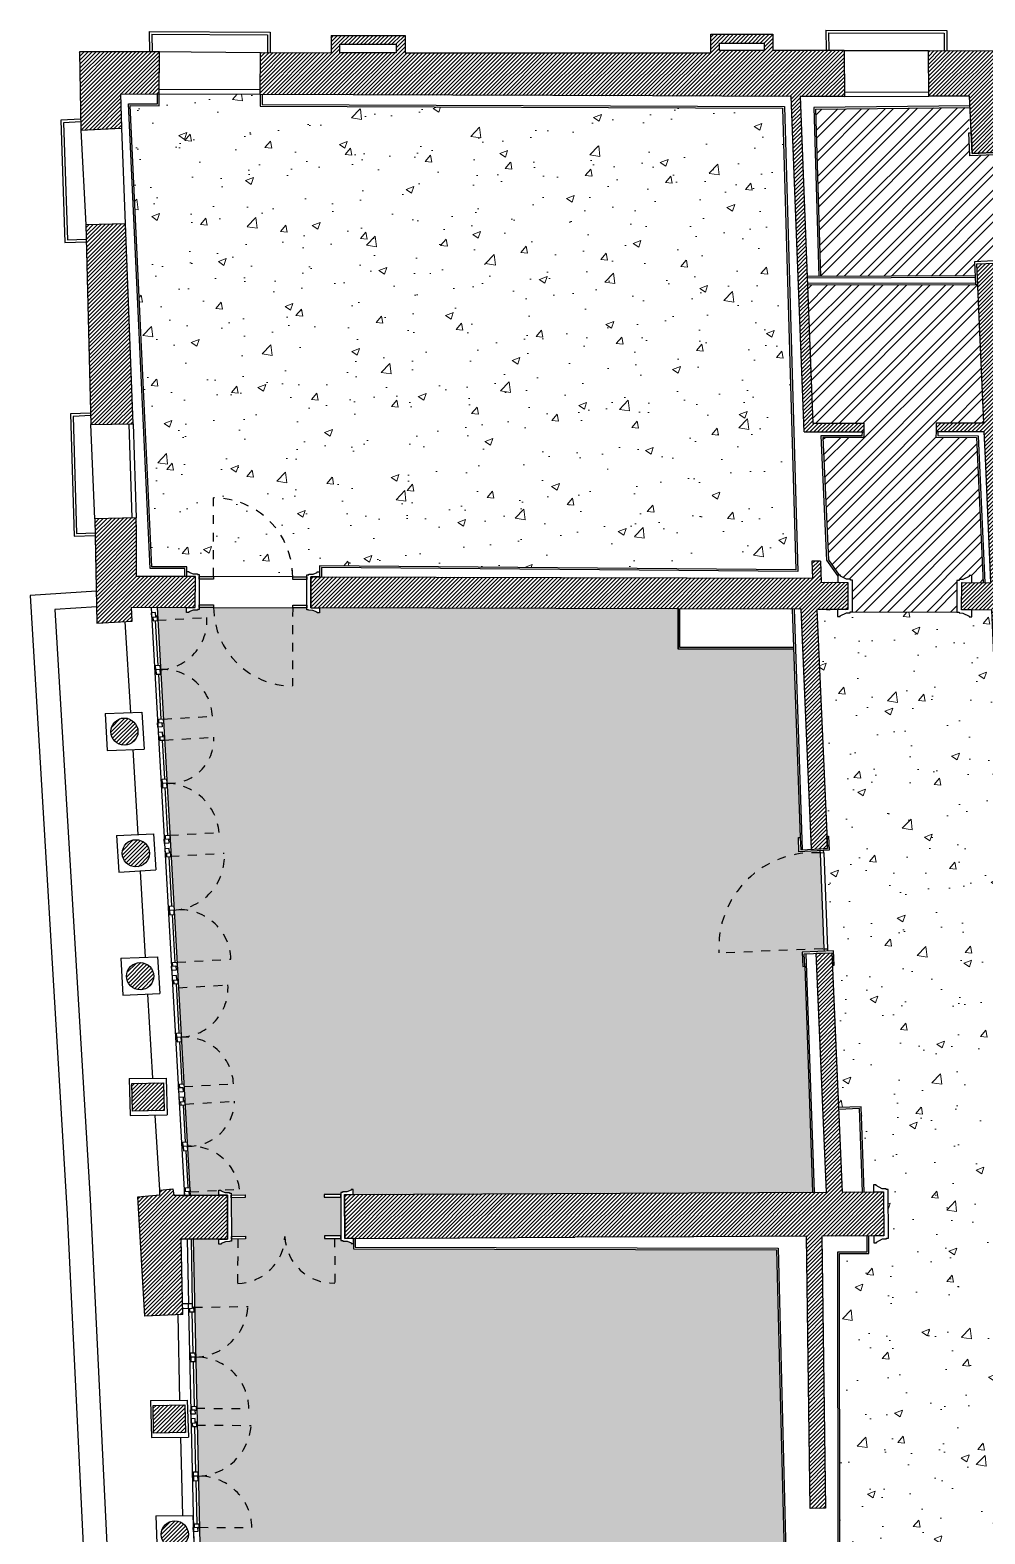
# Model space of a CAD drawing. Header units: millimetres. Extents: x -69 to 235, y 2 to 992.
# Drawn here: x 151.7 to 162.56, y 410.59 to 427.69 of the extents above; entities that cross this region are included whole.
import ezdxf

# ---------------------------------------------------------------- set-up
doc = ezdxf.new("R2010")
doc.units = ezdxf.units.MM
doc.header["$LTSCALE"] = 0.01
doc.linetypes.add('HIDDEN2', pattern=[4.7625, 3.175, -1.5875])
for name, color, linetype in [('ob_A_CONTROPARETI', 10, 'Continuous'), ('ob_A_linea_proiezione', 251, 'HIDDEN2'), ('ob_A_linea_v', 7, 'Continuous'), ('ob_A_linea_v2', 251, 'Continuous'), ('ob_A_muro', 1, 'Continuous'), ('ob_A_muro_r', 252, 'Continuous'), ('ob_A_pav moquette', 252, 'Continuous'), ('ob_A_serramento_vetro', 253, 'Continuous'), ('ob_cornici corrette', 3, 'Continuous'), ('ob_serramento_s', 3, 'Continuous')]:
    doc.layers.add(name, color=color, linetype=linetype)
doc.layers.add('ob_A_pav terrazzo', color=252, linetype='Continuous', lineweight=13)
pattern_1 = [(45, (0, -80), (-0.0224506403, 0.0224506403), [])]

# ---------------------------------------------------------------- blocks, each defined once
blk = doc.blocks.new('A$C03CE5361')
at = {"layer": 'ob_cornici corrette'}
blk.add_lwpolyline([(-0.155, -0.115), (-0.155, 0), (0.155, 0), (0.155, -0.115), (0.235, -0.115), (0.235, -0.085), (0.226, -0.085), (0.19, -0.015), (0.19, 0.029), (0.181, 0.029), (0.181, 0.054), (-0.181, 0.054), (-0.181, 0.036), (-0.181, 0.029), (-0.19, 0.029), (-0.19, -0.015), (-0.226, -0.085), (-0.235, -0.085), (-0.235, -0.115), (-0.155, -0.115)], close=True, dxfattribs=at)
blk = doc.blocks.new('A$C73644D34')
at = {"layer": 'ob_cornici corrette'}
for points in [[(-0.054, 0.26), (-0.054, 0.415), (-0.084, 0.415), (-0.084, 0.26)], [(-0.027, 0), (0, 0), (0, 0.26), (-0.37, 0.26), (-0.37, 0), (-0.343, 0), (-0.343, 0.233), (-0.027, 0.233)]]:
    blk.add_lwpolyline(points, close=True, dxfattribs=at)

msp = doc.modelspace()

# ---------------------------------------------------------------- hatches: boundary and pattern name
at = {"layer": 'ob_A_muro_r'}
h = msp.add_hatch(dxfattribs=at)
h.set_pattern_fill('ANSI31', color=256, scale=0.01)
h.set_pattern_definition(pattern_1)
h.paths.add_polyline_path([(160.9599, 427.4549), (160.1476, 427.4543), (160.1476, 427.6407), (159.4411, 427.6407), (159.4411, 427.4304), (155.9644, 427.4304), (155.9644, 427.6272), (155.1223, 427.6272), (155.1223, 427.4304), (154.3202, 427.434), (154.3183, 426.9567), (155.3747, 426.9524), (158.7799, 426.9388), (160.3575, 426.9323), (160.5049, 423.1193), (160.6349, 423.1193), (161.1826, 423.1193), (161.1835, 423.2193), (160.601, 423.2193), (160.4577, 426.9312), (160.9627, 426.9334)])
h.paths.add_polyline_path([(159.5411, 427.5407), (160.0476, 427.5407), (160.0476, 427.4543), (159.5418, 427.4543)], flags=16)
h.paths.add_polyline_path([(155.8644, 427.4304), (155.2223, 427.4304), (155.2223, 427.5272), (155.8644, 427.5272)], flags=16)
h.paths.add_polyline_path([(162.8663, 427.4529), (161.9197, 427.4542), (161.9225, 426.9347), (162.3858, 426.9362), (162.4141, 426.2858), (162.7298, 426.2995), (162.6991, 427.0066), (162.8597, 427.0054)])
h = msp.add_hatch(dxfattribs=at)
h.set_pattern_fill('ANSI31', color=256, scale=0.01)
h.set_pattern_definition(pattern_1)
h.paths.add_polyline_path([(152.2776, 426.5502), (152.7447, 426.5729), (152.7299, 426.9626), (153.1675, 426.9597), (153.1711, 427.4415), (152.2611, 427.4401)])
h = msp.add_hatch(dxfattribs=at)
h.set_pattern_fill('ANSI31', color=256, scale=0.01)
h.set_pattern_definition(pattern_1)
h.paths.add_polyline_path([(152.3906, 423.2008), (152.8717, 423.2084), (152.7858, 425.4828), (152.3336, 425.4716)])
h.paths.add_polyline_path([(152.4606, 420.9424), (152.8625, 420.9652), (152.853, 421.1247), (153.5788, 421.1228), (153.5797, 421.4728), (152.9084, 421.4747), (152.9109, 421.9867), (152.9078, 422.1426), (152.4377, 422.1309)])
h.paths.add_polyline_path([(154.893, 421.4693), (154.892, 421.1193), (160.4691, 421.1042), (160.5879, 418.3752), (160.7678, 418.3796), (160.6494, 421.0984), (160.9997, 421.0975), (161.0005, 421.4075), (160.6988, 421.4083), (160.6916, 421.6495), (160.5916, 421.6489), (160.5991, 421.4541), (160.3238, 421.4548), (157.1965, 421.4632)])
h.paths.add_polyline_path([(162.8809, 422.837), (162.7845, 425.0419), (162.4688, 425.0282), (162.5475, 423.2193), (162.004, 423.2193), (162.0036, 423.1193), (162.5519, 423.1193), (162.5653, 422.821), (162.6248, 421.4397), (162.6265, 421.4032), (162.2954, 421.4041), (162.2945, 421.0941), (162.64, 421.0931), (162.6924, 419.8902), (163.0081, 419.904), (163.0034, 420.0102), (163.1546, 420.0108), (163.3091, 420.0114), (163.3077, 420.3689), (162.9879, 420.3676)])
h.paths.add_polyline_path([(166.7853, 420.0251), (167.9438, 420.0294), (167.9446, 419.8551), (168.1844, 419.8562), (168.1836, 420.0305), (168.2958, 420.0311), (169.6012, 420.0359), (169.5999, 420.3937), (168.1833, 420.3878), (167.2832, 420.3843), (167.2832, 427.0197), (167.3736, 427.0214), (167.3697, 427.4724), (166.9914, 427.472), (166.9997, 427.0086), (167.0828, 427.0086), (167.0826, 420.3835), (164.5886, 420.3739), (164.4901, 420.3738), (164.4888, 420.3738), (164.4909, 420.016), (164.6966, 420.0168)])
h = msp.add_hatch(dxfattribs=at)
h.set_pattern_fill('ANSI32', color=256, scale=0.02)
h.paths.add_polyline_path([(162.7559, 426.2737), (162.704, 426.2714), (162.7108, 426.1161), (162.6808, 426.1148), (162.6741, 426.2701), (162.3883, 426.2577), (162.377, 426.5174), (162.3831, 426.8059), (160.6331, 426.7885), (160.6895, 424.8867), (162.4477, 424.8926), (162.4407, 425.054), (162.7264, 425.0664), (162.7197, 425.2218), (162.7496, 425.2231), (162.7564, 425.0677), (162.8084, 425.07)])
h.paths.add_polyline_path([(162.4792, 424.7899), (160.5405, 424.7862), (160.601, 423.2193), (161.1835, 423.2193), (161.1826, 423.1193), (161.1812, 423.0551), (160.7163, 423.0542), (160.7794, 421.6652), (160.9042, 421.4873), (160.9157, 421.4873), (160.9157, 421.4787), (160.9856, 421.4422), (161.0543, 421.442), (161.0533, 421.0713), (162.2408, 421.0682), (162.2417, 421.4302), (162.2667, 421.4301), (162.2668, 421.4388), (162.3105, 421.4387), (162.3806, 421.4748), (162.3806, 421.4834), (162.4106, 421.4833), (162.4104, 421.4037), (162.539, 421.4034), (162.464, 423.055), (162.0032, 423.0567), (162.0036, 423.1193), (162.004, 423.2193), (162.5475, 423.2193)])
h = msp.add_hatch(dxfattribs=at)
h.set_pattern_fill('EARTH', color=256, scale=0.05)
h.paths.add_polyline_path([(160.6876, 418.3563), (160.4451, 418.3445), (160.4381, 418.5064), (160.458, 418.5073), (160.3847, 420.6474), (159.0698, 420.6474), (159.0698, 421.108), (154.9912, 421.119), (154.991, 421.061), (154.9652, 421.0612), (154.9652, 421.0691), (154.9169, 421.0892), (154.8481, 421.0894), (154.8481, 421.1194), (154.6862, 421.1196), (153.7862, 421.1225), (153.6227, 421.1227), (153.6226, 421.0997), (153.6026, 421.0997), (153.6026, 421.0927), (153.5537, 421.0929), (153.5053, 421.073), (153.5053, 421.065), (153.4795, 421.0651), (153.4796, 421.1231), (153.1447, 421.124), (153.4876, 415.045), (153.4876, 415.045), (153.4904, 414.9951), (153.5218, 414.4381), (153.8448, 414.4397), (153.8445, 414.4977), (153.8703, 414.4978), (153.8703, 414.4899), (153.9188, 414.4701), (153.9876, 414.4704), (153.9878, 414.4404), (154.1454, 414.4414), (154.1455, 414.4114), (153.9879, 414.4104), (153.9901, 413.9704), (154.1488, 413.9714), (154.149, 413.9414), (153.9903, 413.9404), (153.9904, 413.9174), (153.9704, 413.9173), (153.9704, 413.9103), (153.9215, 413.9101), (153.8733, 413.8899), (153.8734, 413.8819), (153.8475, 413.8817), (153.8472, 413.9397), (153.555, 413.9383), (153.7046, 407.0533), (153.7059, 407.0033), (153.7057, 407.0033), (153.717, 406.4825), (154.2258, 406.4905), (154.2251, 406.5485), (154.2509, 406.5488), (154.251, 406.5408), (154.2996, 406.5214), (154.3685, 406.5223), (154.3689, 406.4923), (154.5089, 406.4941), (154.5092, 406.4641), (154.3693, 406.4623), (154.3719, 406.2584), (154.5119, 406.2602), (154.5123, 406.2302), (154.3723, 406.2284), (154.3726, 406.2054), (154.3526, 406.2051), (154.3527, 406.1981), (154.3038, 406.1975), (154.2557, 406.1768), (154.2558, 406.1688), (154.23, 406.1685), (154.2293, 406.2261), (153.5682, 406.2178), (153.5921, 405.3294), (153.6207, 404.2838), (153.6829, 402.0166), (153.7095, 401.0262), (153.7116, 400.9838), (153.8889, 400.9838), (154.8883, 400.9912), (159.4534, 401.0223), (159.4525, 401.3377), (159.3856, 401.3374), (159.3856, 401.3626), (159.3928, 401.3626), (159.4231, 401.4215), (159.4229, 401.4792), (159.4302, 401.4792), (159.4272, 402.3802), (159.4199, 402.3802), (159.4198, 402.4169), (159.3891, 402.4756), (159.3819, 402.4756), (159.3818, 402.5008), (159.4486, 402.5009), (159.44, 404.9283), (159.1131, 404.9258), (159.0944, 406.2896), (155.7252, 406.2457), (155.7259, 406.1878), (155.7001, 406.1875), (155.7, 406.1955), (155.6514, 406.2149), (155.5826, 406.214), (155.5822, 406.244), (155.4422, 406.2422), (155.4418, 406.2722), (155.5818, 406.274), (155.5792, 406.478), (155.4392, 406.4762), (155.4388, 406.5061), (155.5788, 406.508), (155.5785, 406.531), (155.5985, 406.5312), (155.5984, 406.5382), (155.6473, 406.5388), (155.6953, 406.5595), (155.6952, 406.5674), (155.721, 406.5678), (155.7218, 406.5098), (160.3705, 406.6184), (160.1887, 413.8179), (155.3787, 413.8296), (155.3785, 413.8893), (155.3528, 413.8892), (155.3527, 413.8972), (155.3043, 413.9169), (155.2354, 413.9166), (155.2353, 413.9466), (155.049, 413.9454), (155.0488, 413.9754), (155.2351, 413.9766), (155.233, 414.4166), (155.0455, 414.4154), (155.0454, 414.4454), (155.2328, 414.4466), (155.2327, 414.4696), (155.2527, 414.4697), (155.2527, 414.4767), (155.3016, 414.4769), (155.3498, 414.4972), (155.3497, 414.5051), (155.3756, 414.5053), (155.3759, 414.4473), (160.5978, 414.4735), (160.5099, 417.0413), (160.4899, 417.0405), (160.4829, 417.2024), (160.7337, 417.2119), (160.7321, 417.2397)])
h = msp.add_hatch(dxfattribs=at)
h.set_pattern_fill('ANSI31', color=256, scale=0.01)
h.set_pattern_definition(pattern_1)
edge = h.paths.add_edge_path()
edge.add_arc((152.7719, 419.7099), 0.1547, 0, 360)
edge = h.paths.add_edge_path()
edge.add_arc((152.9029, 418.3268), 0.1547, 0, 360)
edge = h.paths.add_edge_path()
edge.add_arc((152.9508, 416.9285), 0.1547, 0, 360)
h.paths.add_polyline_path([(153.2181, 415.7166), (152.858, 415.7094), (152.863, 415.3961), (153.2254, 415.4013)])
h.paths.add_polyline_path([(153.9439, 414.4402), (153.3354, 414.4372), (153.3245, 414.5108), (153.1745, 414.4942), (153.1742, 414.4444), (152.9239, 414.4187), (153.0041, 413.065), (153.4367, 413.081), (153.4161, 413.9376), (153.9464, 413.9402)])
h = msp.add_hatch(dxfattribs=at)
h.set_pattern_fill('ANSI31', color=256, scale=0.01)
h.set_pattern_definition(pattern_1)
h.paths.add_polyline_path([(161.4074, 414.4771), (160.9378, 414.4748), (160.8194, 417.1951), (160.6395, 417.1907), (160.7578, 414.4743), (155.2767, 414.4468), (155.2792, 413.9468), (157.8964, 413.9598), (159.2481, 413.9665), (160.5295, 413.9728), (160.5705, 410.8758), (160.7465, 410.8785), (160.7056, 413.9738), (161.4099, 413.9772)])
h = msp.add_hatch(dxfattribs=at)
h.set_pattern_fill('ANSI31', color=256, scale=0.01)
h.set_pattern_definition(pattern_1)
h.paths.add_polyline_path([(153.105, 411.7334), (153.4674, 411.7387), (153.4602, 412.054), (153.1, 412.0467)])
edge = h.paths.add_edge_path()
edge.add_arc((153.345, 410.582), 0.1547, 0, 360)
edge = h.paths.add_edge_path()
edge.add_arc((153.3626, 409.1355), 0.1547, 0, 360)
edge = h.paths.add_edge_path()
edge.add_arc((153.3652, 407.7429), 0.1547, 0, 360)
h.paths.add_polyline_path([(153.2139, 405.3144), (153.1827, 406.5209), (153.5842, 406.5291), (153.5842, 406.4804), (153.8539, 406.484), (154.325, 406.4918), (154.3284, 406.2278), (153.5682, 406.2178), (153.5921, 405.3294)])
h.paths.add_polyline_path([(153.6207, 404.2846), (153.248, 404.2698), (153.3127, 402.0185), (153.6829, 402.0166)])
at = {"layer": 'ob_A_pav terrazzo'}
h = msp.add_hatch(dxfattribs=at)
h.set_pattern_fill('AR-CONC', color=256, scale=0.005)
h.paths.add_polyline_path([(160.2593, 426.7983), (154.3183, 426.8229), (154.3183, 426.9566), (153.1675, 426.9601), (153.1675, 426.9597), (153.1675, 426.8276), (152.8393, 426.829), (153.0833, 421.5847), (153.4807, 421.5847), (153.4807, 421.5311), (153.5066, 421.5309), (153.5065, 421.523), (153.5548, 421.5029), (153.6237, 421.5027), (153.6236, 421.4727), (153.7863, 421.4725), (154.6863, 421.4696), (154.8491, 421.4694), (154.8491, 421.4924), (154.8691, 421.4924), (154.8692, 421.4994), (154.918, 421.4992), (154.9664, 421.5191), (154.9664, 421.5271), (154.9923, 421.527), (154.9923, 421.597), (160.4106, 421.5505)])
h = msp.add_hatch(dxfattribs=at)
h.set_pattern_fill('AR-CONC', color=256, scale=0.005)
h.paths.add_polyline_path([(175.1756, 410.3831), (175.1782, 410.3832), (175.1782, 410.3838, -0.4202458), (174.3727, 411.1556), (175.1795, 411.165), (175.2017, 410.4346), (175.2246, 410.4354), (175.2151, 411.2068), (175.1684, 411.2052), (175.1667, 411.2551), (175.2145, 411.2568), (175.2091, 411.6915), (175.1549, 411.6893), (175.1533, 411.7293), (175.1375, 411.7286), (175.1359, 411.7785), (174.3541, 411.7694, -0.407814), (175.1097, 412.56), (175.1123, 412.5601), (175.1123, 412.5607, -0.4202451), (174.3067, 413.3325), (175.0886, 413.3416), (175.0872, 413.3916), (175.1021, 413.392), (175.1007, 413.4321), (175.1507, 413.4338), (175.1363, 413.8542), (175.1329, 413.9534), (170.4733, 413.9526), (170.4727, 413.7501), (170.1401, 413.7501), (170.1401, 413.8988), (170.1401, 413.9525), (169.9643, 413.9525), (169.9643, 414.0024), (169.8334, 414.0024), (169.8334, 413.2653, -0.412979), (169.0934, 414.0021, -0.412979), (168.3534, 413.2653), (168.3534, 414.0021), (168.2225, 414.0021), (168.2225, 413.9522), (168.0425, 413.9521), (168.0425, 413.8987), (168.0425, 413.7501), (167.7099, 413.7501), (167.7093, 413.9521), (163.2597, 413.9513), (163.2785, 411.3764), (163.2001, 411.3759, -0.4163459), (163.3134, 411.2634, -0.3351639), (163.2317, 411.1552), (163.2326, 411.0417), (163.1726, 411.0412), (163.1717, 411.1547, -0.3392149), (163.0884, 411.2634, -0.4120844), (163.2001, 411.3759), (163.1218, 411.3753), (163.0713, 411.3749), (163.0506, 413.7747), (162.7333, 413.7748), (162.7326, 413.9041), (162.7026, 413.904), (162.7026, 413.9126), (162.6324, 413.9486), (162.5637, 413.9482), (162.5609, 414.5089), (162.5782, 414.509), (162.5859, 414.5103), (162.5859, 414.5176), (162.6296, 414.5179), (162.6994, 414.5545), (162.6994, 414.5631), (162.7294, 414.5633), (162.7296, 414.4837), (162.9275, 414.4847), (162.751, 418.5421), (162.7161, 418.5406), (162.7104, 418.6704), (163.096, 418.6872), (163.1017, 418.5573), (163.0667, 418.5558), (163.0691, 418.5019), (167.2828, 418.5105), (167.2828, 418.6755), (167.925, 418.6755), (167.9246, 418.7495), (167.9197, 419.83), (167.9188, 420.0293), (166.7853, 420.0251), (164.59, 420.0164), (164.5902, 419.9588), (164.5644, 419.9587), (164.5644, 419.9667), (164.516, 419.9865), (164.4471, 419.9862), (164.4471, 419.9932), (163.3331, 419.9889), (163.3331, 419.9819), (163.2842, 419.9817), (163.236, 419.9615), (163.236, 419.9535), (163.2102, 419.9534), (163.21, 420.011), (163.0385, 420.0104), (163.0446, 419.8705), (162.6589, 419.8537), (162.6533, 419.9836), (162.6882, 419.9851), (162.64, 421.0931), (162.4094, 421.0937), (162.4093, 421.0142), (162.3793, 421.0143), (162.3794, 421.0229), (162.3095, 421.0594), (162.2408, 421.0595), (162.2408, 421.0682), (161.0533, 421.0713), (161.0283, 421.0714), (161.0283, 421.0628), (160.9846, 421.0629), (160.9145, 421.0268), (160.9145, 421.0182), (160.8845, 421.0182), (160.8847, 421.0978), (160.6494, 421.0984), (160.7616, 418.5222), (160.7816, 418.5231), (160.7886, 418.3612), (160.725, 418.3581), (160.726, 418.3302), (160.7696, 417.2411), (160.7707, 417.2133), (160.8385, 417.2159), (160.8455, 417.054), (160.9035, 415.4345), (161.1508, 415.4441), (161.1881, 414.4761), (161.2926, 414.4766), (161.292, 414.5562), (161.322, 414.5563), (161.322, 414.5477), (161.3922, 414.5117), (161.4609, 414.5121), (161.4637, 413.9514), (161.4387, 413.9513), (161.4387, 413.9426), (161.395, 413.9424), (161.3252, 413.9058), (161.3252, 413.8972), (161.2953, 413.897), (161.2949, 413.9766), (161.2402, 413.9764), (161.2412, 413.7761), (160.9058, 413.7764), (160.914, 406.7058), (161.0642, 406.7079), (161.0642, 406.6284), (161.9041, 406.6416), (161.9041, 406.7192), (163.1141, 406.7356), (163.0926, 409.189), (163.1377, 409.1894), (163.216, 409.1899, -0.4163459), (163.1027, 409.3024, -0.3350524), (163.1844, 409.4106), (163.1834, 409.5513), (163.2434, 409.5513), (163.2444, 409.4111, -0.3392149), (163.3277, 409.3024, -0.4120844), (163.216, 409.1899), (163.2944, 409.1905), (163.3124, 406.7118), (163.551, 406.7146), (163.5513, 406.7147), (163.5512, 406.722), (163.577, 406.7223), (163.5771, 406.7143), (163.6257, 406.695), (163.6946, 406.6959), (163.695, 406.6659), (163.797, 406.6673), (164.6869, 406.6794), (164.7889, 406.6807), (164.7886, 406.7037), (164.8086, 406.704), (164.8085, 406.711), (164.8573, 406.7117), (164.9054, 406.7323), (164.9053, 406.7403), (164.9311, 406.7407), (164.9319, 406.6827), (168.3053, 406.7283), (168.3045, 406.7863), (168.3303, 406.7866), (168.3304, 406.7787), (168.379, 406.7593), (168.4479, 406.7603), (168.4483, 406.7303), (168.5503, 406.7316), (169.4402, 406.7437), (169.5422, 406.7451), (169.5419, 406.7681), (169.5619, 406.7683), (169.5618, 406.7753), (169.6106, 406.776), (169.6587, 406.7967), (169.6586, 406.8046), (169.6844, 406.805), (169.6852, 406.747), (169.7203, 406.7475), (169.719, 406.8032), (171.0945, 406.8223), (171.0904, 407.1229), (173.1323, 407.1506), (173.1364, 406.8506), (173.1369, 406.7937), (173.2, 406.7946), (173.1992, 406.8526), (173.225, 406.8529), (173.2252, 406.8449), (173.2737, 406.8256), (173.3426, 406.8265), (173.343, 406.7965), (173.445, 406.7979), (174.3349, 406.8099), (174.4369, 406.8113), (174.4366, 406.8343), (174.4566, 406.8346), (174.4565, 406.8416), (174.5054, 406.8423), (174.5534, 406.8629), (174.5533, 406.8709), (174.5792, 406.8713), (174.5799, 406.8133), (174.6231, 406.8138), (174.6223, 406.8731), (175.2767, 406.8823), (175.283, 407.0017), (175.2732, 407.0022), (175.274, 407.1159), (175.2887, 407.1162), (175.264, 408.1801), (175.2634, 408.2077, -0.4275244), (174.4386, 408.9786), (175.2425, 408.988), (175.242, 409.0285), (175.2344, 409.0282), (175.2326, 409.0782), (175.2414, 409.0785), (175.236, 409.513), (175.2209, 409.5124), (175.2192, 409.5524), (175.2034, 409.5516), (175.2019, 409.6016), (174.42, 409.5925, -0.407814)])
h.paths.add_polyline_path([(175.2219, 408.9878), (174.4386, 408.9786, 0.4204555), (175.2447, 408.2069), (175.2433, 408.258), (175.2442, 408.258)], flags=17)
h.paths.add_polyline_path([(175.1807, 410.3338), (175.1797, 410.3338), (175.1782, 410.3832, 0.4087808), (174.42, 409.5925), (175.2019, 409.6016), (175.2031, 409.6017)], flags=17)
h.paths.add_polyline_path([(174.3727, 411.1556, 0.4202458), (175.1782, 410.3838), (175.1767, 410.4337), (175.1545, 411.1647)], flags=17)
h.paths.add_polyline_path([(175.1141, 412.5107), (175.1138, 412.5107), (175.1123, 412.5601, 0.4087801), (174.3541, 411.7694), (175.1359, 411.7785), (175.1365, 411.7786)], flags=17)
h.paths.add_polyline_path([(174.3067, 413.3325, 0.4202451), (175.1123, 412.5607), (175.1107, 412.6107), (175.0886, 413.3416)], flags=17)

# ---------------------------------------------------------------- linework, layer by layer
at = {"layer": 'ob_A_CONTROPARETI'}
for p, q in [((162.4477, 424.8926), (160.5366, 424.8861)), ((162.4486, 424.8727), (160.5367, 424.8661)), ((162.4513, 424.8099), (160.5404, 424.8062)), ((162.4793, 424.7899), (160.5405, 424.7862)), ((162.4748, 424.8927), (162.4747, 424.8927)), ((162.4793, 424.8099), (162.4783, 424.8099)), ((159.0698, 421.1074), (159.0698, 420.6474)), ((160.3691, 421.1042), (160.458, 418.5073)), ((160.3891, 421.1049), (160.4829, 418.3663)), ((160.5243, 417.184), (160.6178, 414.475)), ((160.5099, 417.0413), (160.5978, 414.4743)), ((161.2211, 413.7961), (161.2202, 413.9762)), ((161.2412, 413.7761), (161.2402, 413.9763))]:
    msp.add_line(p, q, dxfattribs=at)
for points in [[(153.4607, 421.4731), (153.4607, 421.5647), (153.0642, 421.5647), (152.8184, 426.8491), (153.1475, 426.8477), (153.1475, 426.9597)], [(153.4807, 421.5311), (153.4807, 421.5847), (153.0833, 421.5847), (152.8393, 426.829), (153.1675, 426.8276), (153.1675, 426.9597)], [(154.3183, 426.9567), (154.3183, 426.8229), (160.2593, 426.7983), (160.4106, 421.5505), (154.9923, 421.597), (154.9923, 421.527)], [(154.3383, 426.9567), (154.3383, 426.8428), (160.2787, 426.8182), (160.4312, 421.5303), (155.0123, 421.5769), (155.0123, 421.469)], [(162.3911, 426.826), (160.6125, 426.8083), (160.6695, 424.8869)], [(160.6331, 426.7885), (162.3913, 426.806)], [(160.6331, 426.7885), (160.6895, 424.8875)], [(161.1617, 423.0751), (160.6954, 423.0742), (160.7597, 421.6585), (160.8875, 421.4762)], [(161.1626, 423.1193), (161.1617, 423.0751)], [(161.1826, 423.1193), (161.1812, 423.0551)], [(162.0036, 423.1193), (162.0032, 423.0567), (162.464, 423.055), (162.539, 421.4034)], [(162.0236, 423.1192), (162.0234, 423.0766), (162.4831, 423.0749), (162.559, 421.4034)], [(161.1812, 423.0551), (160.7163, 423.0542), (160.7794, 421.6652), (160.9039, 421.4877)], [(160.3814, 420.6474), (159.0698, 420.6474), (159.0698, 421.1074)], [(160.3814, 420.6674), (159.0899, 420.6674), (159.0898, 421.1073)], [(161.1881, 414.4761), (161.1508, 415.4441), (160.8961, 415.4342)], [(161.1681, 414.476), (161.1315, 415.4233), (160.8969, 415.4143)], [(155.3783, 413.9473), (155.3787, 413.8296), (160.1887, 413.8179), (160.3705, 406.6184)], [(155.3983, 413.9474), (155.3986, 413.8495), (160.2081, 413.8378), (160.3905, 406.6189)], [(160.7642, 406.3105), (160.7642, 406.1321), (161.0642, 406.1362), (161.0642, 406.7079), (160.914, 406.7058), (160.9058, 413.7764), (161.2412, 413.7761)], [(160.7842, 406.3105), (160.7842, 406.1524), (161.0442, 406.1559), (161.0442, 406.6876), (160.894, 406.6856), (160.8858, 413.7964), (161.2211, 413.7961)]]:
    msp.add_lwpolyline(points, dxfattribs=at)
msp.add_lwpolyline([(161.1878, 414.4848), (161.1878, 414.4848)], close=True, dxfattribs=at)
at = {"layer": 'ob_A_linea_proiezione'}
for p, q in [((153.7862, 421.4725), (153.7857, 422.3681)), ((154.6862, 421.1197), (154.6848, 420.229))]:
    msp.add_line(p, q, dxfattribs=at)
for points in [[(153.1484, 420.9766), (153.7106, 421.0084)], [(153.212, 419.8529), (153.7742, 419.8847)], [(153.2269, 419.6149), (153.7891, 419.6467)], [(153.2876, 418.5311), (153.8498, 418.5629)], [(153.2955, 418.2928), (153.9086, 418.3274)], [(153.3705, 417.0869), (153.9835, 417.1216)], [(160.7158, 417.2388), (159.5348, 417.1932)], [(153.3874, 416.7979), (153.9496, 416.8297)], [(153.451, 415.6741), (154.0132, 415.7059)], [(153.4634, 415.4749), (154.0256, 415.5067)], [(153.5196, 414.4759), (154.0818, 414.5077)], [(154.0628, 413.9408), (154.058, 413.4348)], [(155.1628, 413.9462), (155.1669, 413.4397)], [(153.5625, 413.1636), (154.1796, 413.174)], [(153.5889, 412.0159), (154.1891, 412.0116)], [(153.5964, 411.8253), (154.2141, 411.8205)], [(153.6234, 410.6625), (154.2236, 410.6582)]]:
    msp.add_lwpolyline(points, dxfattribs=at)
for centre, radius, start, end in [((153.7887, 421.4705), 0.8976, 359.97424, 90.18925), ((154.6869, 421.1297), 0.9008, 180.48691, 269.86463), ((153.1521, 420.9737), 0.5596, 272.87058, 3.56083), ((153.2153, 419.8562), 0.5596, 2.91547, 93.60573), ((153.288, 419.6235), 0.5016, 266.18315, 2.65756), ((153.238, 418.5091), 0.6141, 5.0245, 88.45632), ((153.2995, 418.2895), 0.6103, 272.87058, 3.56083), ((160.6077, 417.2584), 1.0749, 85.68008, 183.47707), ((153.4045, 417.1051), 0.5793, 1.62893, 96.70056), ((153.3911, 416.7949), 0.5596, 272.87058, 3.56083), ((153.4543, 415.6775), 0.5596, 2.91547, 93.60573), ((153.5014, 415.5194), 0.5244, 268.80501, 358.61665), ((153.525, 414.4345), 0.5615, 7.48168, 93.5237), ((154.0502, 413.9822), 0.5475, 270.82105, 358.5607), ((155.1468, 413.989), 0.5497, 182.14336, 272.09243), ((153.5588, 413.2193), 0.6225, 271.6175, 355.82538), ((153.5895, 411.9975), 0.5998, 1.34562, 91.50379), ((153.5932, 411.8658), 0.6225, 271.6175, 355.82538), ((153.6239, 410.6441), 0.5998, 1.34562, 91.50379)]:
    msp.add_arc(centre, radius, start, end, dxfattribs=at)
at = {"layer": 'ob_A_linea_v'}
for p, q in [((153.0549, 427.6714), (153.0567, 427.4414)), ((153.0549, 427.6714), (154.4314, 427.6642)), ((153.0852, 427.6412), (153.0867, 427.4416)), ((153.0852, 427.6412), (154.4012, 427.6344)), ((154.4012, 427.6344), (154.3997, 427.4344)), ((154.4314, 427.6642), (154.4297, 427.4342)), ((160.751, 427.6877), (160.7533, 427.4577)), ((160.751, 427.6877), (162.1275, 427.6839)), ((160.7813, 427.6576), (160.7833, 427.458)), ((160.7813, 427.6576), (162.0974, 427.654)), ((162.0974, 427.654), (162.0963, 427.454)), ((162.1275, 427.6839), (162.1263, 427.4539))]:
    msp.add_line(p, q, dxfattribs=at)
for points in [[(152.2765, 426.6734), (152.0481, 426.662), (152.0957, 425.2725), (152.3373, 425.2809)], [(152.278, 426.6435), (152.0791, 426.6336), (152.1246, 425.3035), (152.3363, 425.3109)], [(152.388, 423.3331), (152.1596, 423.3229), (152.1997, 421.9331), (152.4414, 421.9402)], [(152.3894, 423.3031), (152.1904, 423.2943), (152.2288, 421.964), (152.4405, 421.9702)], [(152.4535, 421.3085), (151.6994, 421.2574), (152.1217, 414.223), (152.5078, 406.2244), (152.5078, 406.2244), (153.1904, 406.2173)], [(152.4569, 421.1309), (151.981, 421.0987), (152.3832, 414.3915), (152.7693, 406.3929), (152.7693, 406.3929), (153.1859, 406.3886)]]:
    msp.add_lwpolyline(points, dxfattribs=at)
at = {"layer": 'ob_A_linea_v2'}
for p, q in [((153.1359, 427.443), (154.3202, 427.4336)), ((160.9599, 427.4549), (161.9197, 427.4542)), ((152.2776, 426.5502), (152.3336, 425.4716)), ((152.4377, 422.1309), (152.3906, 423.2008)), ((153.1019, 418.5486), (153.1281, 418.1374)), ((152.7089, 418.1107), (153.1281, 418.1374))]:
    msp.add_line(p, q, dxfattribs=at)
for points in [[(153.0759, 421.1196), (153.457, 414.432)], [(153.1449, 421.1209), (153.5222, 414.4324)], [(152.8447, 419.9257), (152.7819, 420.9606)], [(152.5524, 419.9145), (152.9722, 419.9306)], [(152.5524, 419.9145), (152.5765, 419.4951)], [(152.9722, 419.9306), (152.9963, 419.5113)], [(152.5765, 419.4951), (152.9963, 419.5113)], [(152.9289, 418.5401), (152.8702, 419.5064)], [(152.6822, 418.5299), (153.1019, 418.5486)], [(152.6822, 418.5299), (152.7089, 418.1107)], [(153.0136, 417.1443), (152.9543, 418.1204)], [(152.7305, 417.1323), (153.1502, 417.1501)], [(152.7305, 417.1323), (152.7563, 416.713)], [(153.1502, 417.1501), (153.176, 416.7308)], [(152.7563, 416.713), (153.176, 416.7308)], [(153.0971, 415.769), (153.0391, 416.725)], [(152.8257, 415.7651), (153.2457, 415.7711)], [(152.8257, 415.7651), (152.8397, 415.3452)], [(153.2457, 415.7711), (153.2597, 415.3513)], [(152.8397, 415.3452), (153.2597, 415.3513)], [(153.1745, 414.4942), (153.1226, 415.3493)], [(153.4854, 413.9387), (153.5018, 413.2031)], [(153.555, 413.9386), (153.717, 406.4815)], [(153.4028, 412.1072), (153.3839, 413.079)], [(153.5029, 413.1519), (153.6525, 406.4591)], [(153.0677, 412.1024), (153.4878, 412.1084)], [(153.0677, 412.1024), (153.0817, 411.6826)], [(153.4878, 412.1084), (153.5018, 411.6886)], [(153.0817, 411.6826), (153.5018, 411.6886)], [(153.4089, 411.6873), (153.4333, 410.7962)], [(153.1305, 410.7918), (153.5506, 410.7978)], [(153.1305, 410.7918), (153.1445, 410.372)], [(153.5506, 410.7978), (153.5646, 410.378)]]:
    msp.add_lwpolyline(points, dxfattribs=at)
at = {"layer": 'ob_A_muro'}
for p, q in [((159.5418, 427.4543), (159.5411, 427.5407)), ((155.8644, 427.4304), (155.2223, 427.4304)), ((160.0476, 427.4543), (159.5411, 427.4543)), ((152.9239, 414.4187), (153.1742, 414.4444)), ((153.0041, 413.065), (152.9239, 414.4187)), ((153.1742, 414.4444), (153.1745, 414.4942)), ((153.1745, 414.4942), (153.3245, 414.5108)), ((153.3245, 414.5108), (153.3354, 414.4372)), ((153.3354, 414.4372), (153.9446, 414.4402)), ((153.9439, 414.4402), (153.9464, 413.9402)), ((155.2767, 414.4468), (155.2792, 413.9468)), ((153.9457, 413.9402), (153.4161, 413.9376)), ((153.4367, 413.081), (153.4161, 413.9376)), ((155.2782, 413.9468), (157.8964, 413.9598)), ((159.2481, 413.9665), (157.8964, 413.9598)), ((160.5295, 413.9728), (159.2481, 413.9665)), ((160.5705, 410.8758), (160.5295, 413.9728)), ((153.4367, 413.081), (153.0041, 413.065)), ((160.7465, 410.8785), (160.5705, 410.8758))]:
    msp.add_line(p, q, dxfattribs=at)
for points in [[(155.1223, 427.6272), (155.1223, 427.4304)], [(155.1223, 427.6272), (155.9644, 427.6272), (155.9644, 427.4304)], [(155.2223, 427.4304), (155.2223, 427.5272), (155.8644, 427.5272), (155.8644, 427.4304)], [(155.9644, 427.4304), (159.4411, 427.4304), (159.4411, 427.6407), (160.1476, 427.6407)], [(159.5411, 427.5407), (160.0476, 427.5407), (160.0476, 427.4543)], [(160.1476, 427.6407), (160.1476, 427.4543)], [(152.2776, 426.5502), (152.7447, 426.5729), (152.7299, 426.9626), (153.1675, 426.9597), (153.1711, 427.4415), (152.2611, 427.4401)], [(152.2611, 427.4401), (152.2776, 426.5502), (152.2776, 426.5502)], [(160.5049, 423.1193), (160.5049, 423.1193), (160.3575, 426.9323), (158.7799, 426.9388), (155.3747, 426.9524), (154.3183, 426.9567), (154.3202, 427.4338), (155.1223, 427.4304)], [(160.9599, 427.4549), (160.1476, 427.4543)], [(160.9599, 427.4549), (160.9627, 426.9334), (160.4576, 426.9323), (160.601, 423.2193), (161.1835, 423.2193), (161.1826, 423.1193)], [(161.9197, 427.4542), (162.8663, 427.4529)], [(162.6991, 427.0066), (162.7298, 426.2995), (162.4141, 426.2858), (162.3858, 426.9362), (161.9225, 426.9347), (161.9197, 427.4542)], [(152.2776, 426.5502), (152.7046, 426.5709)], [(152.3906, 423.2008), (152.8717, 423.2084), (152.7858, 425.4828), (152.3336, 425.4716)], [(152.3336, 425.4716), (152.3336, 425.4716), (152.3906, 423.2008), (152.3906, 423.2008)], [(162.5475, 423.2193), (162.4688, 425.0282), (162.7845, 425.0419), (162.9879, 420.3676)], [(160.5049, 423.1193), (161.1826, 423.1193)], [(162.5475, 423.2193), (162.004, 423.2193), (162.0036, 423.1193)], [(163.0034, 420.0102), (163.0081, 419.904), (162.6924, 419.8902), (162.64, 421.0931), (162.2945, 421.0941), (162.2954, 421.4041), (162.6265, 421.4032), (162.5653, 422.821), (162.5519, 423.1193), (162.0036, 423.1193)], [(152.8625, 420.9652), (152.853, 421.1247), (153.5788, 421.1228), (153.5797, 421.4728), (152.9085, 421.4746), (152.9109, 421.9867), (152.9078, 422.1426), (152.4377, 422.1309), (152.4606, 420.9424), (152.8625, 420.9652)], [(160.6916, 421.6495), (160.5916, 421.6489)], [(160.5916, 421.6489), (160.5991, 421.4541)], [(160.6916, 421.6495), (160.6988, 421.4083), (161.0005, 421.4075), (160.9997, 421.0975)], [(160.5879, 418.3752), (160.4691, 421.1042), (154.892, 421.1193), (154.893, 421.4693), (160.5991, 421.4541), (160.5991, 421.4541), (160.5991, 421.4541)], [(160.9997, 421.0975), (160.6494, 421.0984), (160.7678, 418.3796), (160.6679, 418.3752)], [(155.2777, 414.4468), (160.7578, 414.4743), (160.6395, 417.1907), (160.8194, 417.1951), (160.9378, 414.4748), (161.4074, 414.4771), (161.4099, 413.9772), (160.7056, 413.9738), (160.7465, 410.8785)]]:
    msp.add_lwpolyline(points, dxfattribs=at)
for points in [[(153.2254, 415.4013), (152.863, 415.3961), (152.858, 415.7094), (153.2181, 415.7166)], [(153.4674, 411.7387), (153.105, 411.7334), (153.1, 412.0467), (153.4602, 412.054)]]:
    msp.add_lwpolyline(points, close=True, dxfattribs=at)
for centre in [(152.7719, 419.7099), (152.9029, 418.3268), (152.9508, 416.9285), (153.345, 410.582)]:
    msp.add_circle(centre, 0.1547, dxfattribs=at)
at = {"layer": 'ob_A_pav moquette'}
for p, q in [((154.6863, 421.4696), (153.7863, 421.4725)), ((153.7862, 421.1225), (154.6862, 421.1196)), ((161.0533, 421.0713), (162.2408, 421.0682))]:
    msp.add_line(p, q, dxfattribs=at)
at = {"layer": 'ob_A_serramento_vetro'}
for p, q in [((154.3185, 427.0066), (153.1678, 427.0101)), ((154.3193, 426.9566), (153.1675, 426.9601)), ((160.9626, 426.9834), (161.9224, 426.9847)), ((160.9627, 426.9334), (161.9225, 426.9347)), ((152.7858, 425.4828), (152.7447, 426.5729)), ((152.8218, 423.2067), (152.8578, 422.1409)), ((152.8717, 423.2084), (152.9078, 422.1426))]:
    msp.add_line(p, q, dxfattribs=at)
at = {"layer": 'ob_cornici corrette'}
for p, q in [((160.7321, 417.2397), (160.6887, 418.3286)), ((160.726, 418.3302), (160.7696, 417.2411))]:
    msp.add_line(p, q, dxfattribs=at)
for points in [[(153.6237, 421.4957), (153.6226, 421.0997), (153.6226, 421.0997), (153.6026, 421.0997), (153.6026, 421.0927), (153.5537, 421.0929), (153.5053, 421.073), (153.5053, 421.065), (153.4795, 421.0651), (153.4796, 421.1227), (153.5788, 421.1228), (153.5797, 421.4728), (153.4806, 421.4731), (153.4807, 421.5311), (153.5066, 421.5309), (153.5065, 421.523), (153.5548, 421.5029), (153.6037, 421.5027), (153.6037, 421.4957), (153.6237, 421.4957)], [(154.8481, 421.0964), (154.8491, 421.4924), (154.8491, 421.4924), (154.8691, 421.4924), (154.8692, 421.4994), (154.918, 421.4992), (154.9664, 421.5191), (154.9664, 421.5271), (154.9923, 421.527), (154.9921, 421.4694), (154.893, 421.4693), (154.892, 421.1193), (154.9912, 421.119), (154.991, 421.061), (154.9652, 421.0612), (154.9652, 421.0691), (154.9169, 421.0892), (154.8681, 421.0894), (154.8681, 421.0964), (154.8481, 421.0964)], [(160.726, 418.3302), (160.6887, 418.3286), (160.6877, 418.3561)], [(160.726, 418.3302), (160.725, 418.3577)], [(160.7337, 417.2113), (160.7321, 417.2397), (160.7696, 417.2411), (160.7707, 417.213)], [(153.9877, 414.4634), (153.9904, 413.9174), (153.9904, 413.9174), (153.9704, 413.9173), (153.9704, 413.9103), (153.9215, 413.9101), (153.8733, 413.8899), (153.8734, 413.8819), (153.8475, 413.8817), (153.8472, 413.9397), (153.9464, 413.9402), (153.9439, 414.4402), (153.8448, 414.4397), (153.8445, 414.4977), (153.8703, 414.4978), (153.8703, 414.4899), (153.9188, 414.4701), (153.9676, 414.4703), (153.9677, 414.4633), (153.9877, 414.4634)], [(155.2327, 414.4696), (155.2354, 413.9236), (155.2354, 413.9236), (155.2554, 413.9237), (155.2554, 413.9167), (155.3043, 413.9169), (155.3527, 413.8972), (155.3528, 413.8892), (155.3786, 413.8893), (155.3783, 413.9473), (155.2792, 413.9468), (155.2767, 414.4468), (155.3759, 414.4473), (155.3756, 414.5053), (155.3497, 414.5051), (155.3498, 414.4972), (155.3016, 414.4769), (155.2527, 414.4767), (155.2527, 414.4697), (155.2327, 414.4696)]]:
    msp.add_lwpolyline(points, dxfattribs=at)
for points in [[(153.6236, 421.4727), (153.7863, 421.4725), (153.7862, 421.4425), (153.6235, 421.4427)], [(154.849, 421.4394), (154.6862, 421.4396), (154.6863, 421.4696), (154.8491, 421.4694)], [(153.6228, 421.1527), (153.7863, 421.1525), (153.7862, 421.1225), (153.6227, 421.1227)], [(154.8481, 421.1194), (154.6862, 421.1196), (154.6863, 421.1496), (154.8482, 421.1494)], [(160.7816, 418.5231), (160.7886, 418.3612), (160.4451, 418.3445), (160.4381, 418.5064), (160.458, 418.5073), (160.4642, 418.3654), (160.7678, 418.3803), (160.7616, 418.5222)], [(160.8455, 417.054), (160.8385, 417.2159), (160.4829, 417.2024), (160.4899, 417.0405), (160.5099, 417.0413), (160.5037, 417.1833), (160.8194, 417.1951), (160.8256, 417.0531)], [(161.2926, 414.4766), (161.4074, 414.4772), (161.4099, 413.9772), (161.2949, 413.9766), (161.2953, 413.897), (161.3252, 413.8972), (161.3252, 413.9058), (161.395, 413.9424), (161.4387, 413.9426), (161.4387, 413.9513), (161.4637, 413.9514), (161.461, 414.5034), (161.4437, 414.5034), (161.436, 414.5033), (161.4359, 414.512), (161.3922, 414.5117), (161.322, 414.5477), (161.322, 414.5563), (161.292, 414.5562), (161.2926, 414.4766)], [(153.9878, 414.4404), (154.1454, 414.4414), (154.1455, 414.4114), (153.9879, 414.4104)], [(155.2328, 414.4466), (155.0454, 414.4454), (155.0455, 414.4154), (155.233, 414.4166)], [(153.9901, 413.9704), (154.1488, 413.9714), (154.149, 413.9414), (153.9903, 413.9404)], [(155.2351, 413.9766), (155.0488, 413.9754), (155.049, 413.9454), (155.2353, 413.9466)]]:
    msp.add_lwpolyline(points, close=True, dxfattribs=at)
at = {"layer": 'ob_serramento_s'}
msp.add_line((153.547, 413.2031), (153.5346, 413.9382), dxfattribs=at)
for points in [[(153.0777, 421.0605), (153.0811, 421.0106), (153.1309, 421.014), (153.1276, 421.0639)], [(153.1302, 420.4118), (153.1272, 420.4617), (153.1771, 420.4647), (153.1801, 420.4148)], [(153.1302, 420.4118), (153.1332, 420.3619), (153.1831, 420.3649), (153.1801, 420.4148)], [(153.1528, 419.7607), (153.1497, 419.8106), (153.1997, 419.8137), (153.2027, 419.7638)], [(153.1557, 419.7003), (153.1591, 419.6504), (153.2089, 419.6538), (153.2056, 419.7036)], [(153.204, 419.1215), (153.2011, 419.1714), (153.251, 419.1744), (153.254, 419.1244)], [(153.204, 419.1215), (153.207, 419.0716), (153.2569, 419.0745), (153.254, 419.1244)], [(153.2282, 418.4373), (153.2252, 418.4872), (153.2751, 418.4903), (153.2781, 418.4404)], [(153.2311, 418.3768), (153.2345, 418.327), (153.2844, 418.3303), (153.281, 418.3802)], [(153.2866, 417.6773), (153.2836, 417.7272), (153.3335, 417.7302), (153.3365, 417.6803)], [(153.2866, 417.6773), (153.2896, 417.6274), (153.3395, 417.6303), (153.3365, 417.6803)], [(153.3108, 416.9931), (153.3077, 417.043), (153.3577, 417.0461), (153.3607, 416.9962)], [(153.3137, 416.9327), (153.3171, 416.8828), (153.3669, 416.8861), (153.3636, 416.936)], [(153.3692, 416.2331), (153.3662, 416.283), (153.4161, 416.286), (153.4191, 416.2361)], [(153.3692, 416.2331), (153.3722, 416.1832), (153.4221, 416.1862), (153.4191, 416.2361)], [(153.3898, 415.612), (153.3867, 415.6619), (153.4366, 415.665), (153.4397, 415.6151)], [(153.3927, 415.5498), (153.3961, 415.4999), (153.446, 415.5032), (153.4426, 415.5531)], [(153.4414, 414.9921), (153.4384, 415.042), (153.4876, 415.045), (153.4904, 414.9951)], [(153.4414, 414.9921), (153.4443, 414.9422), (153.4932, 414.9451), (153.4904, 414.9951)], [(153.4572, 414.432), (153.4542, 414.4819), (153.5041, 414.485), (153.5073, 414.4324)], [(153.4973, 413.2031), (153.4983, 413.1518), (153.5483, 413.1531), (153.547, 413.2031)], [(153.5263, 412.5958), (153.5251, 412.6458), (153.575, 412.647), (153.5763, 412.5971)], [(153.5263, 412.5958), (153.5276, 412.5458), (153.5776, 412.5471), (153.5763, 412.5971)], [(153.5265, 411.9471), (153.5251, 411.9971), (153.5751, 411.9984), (153.5764, 411.9485)], [(153.5273, 411.8968), (153.529, 411.8469), (153.579, 411.8485), (153.5773, 411.8985)], [(153.5582, 411.2424), (153.5569, 411.2924), (153.6069, 411.2937), (153.6082, 411.2437)], [(153.5582, 411.2424), (153.5595, 411.1924), (153.6095, 411.1937), (153.6082, 411.2437)], [(153.5566, 410.6114), (153.5553, 410.6613), (153.6053, 410.6627), (153.6066, 410.6127)]]:
    msp.add_lwpolyline(points, close=True, dxfattribs=at)
for points in [[(153.0961, 421.0113), (153.099, 420.9715), (153.1489, 420.9752), (153.1452, 421.025), (153.1302, 421.0239)], [(153.124, 420.9733), (153.1529, 420.4632)], [(153.1586, 420.3634), (153.1875, 419.8532)], [(153.1647, 419.8119), (153.1626, 419.8518), (153.2125, 419.8545), (153.2152, 419.8046), (153.2002, 419.8038)], [(153.174, 419.6511), (153.177, 419.6112), (153.2269, 419.6149), (153.2232, 419.6648), (153.2082, 419.6637)], [(153.202, 419.6131), (153.2267, 419.1729)], [(153.2324, 419.0731), (153.2629, 418.5297)], [(153.2401, 418.4884), (153.238, 418.5284), (153.2879, 418.5311), (153.2906, 418.4811), (153.2756, 418.4803)], [(153.2495, 418.3277), (153.2525, 418.2878), (153.3023, 418.2915), (153.2986, 418.3414), (153.2836, 418.3402)], [(153.2774, 418.2896), (153.3091, 417.7287)], [(153.3148, 417.6289), (153.3455, 417.0855)], [(153.3227, 417.0442), (153.3205, 417.0842), (153.3705, 417.0869), (153.3732, 417.0369), (153.3582, 417.0361)], [(153.332, 416.8835), (153.335, 416.8436), (153.3849, 416.8473), (153.3812, 416.8972), (153.3662, 416.8961)], [(153.36, 416.8454), (153.3917, 416.2845)], [(153.3973, 416.1847), (153.4245, 415.7045)], [(153.4017, 415.6632), (153.3995, 415.7031), (153.4494, 415.7058), (153.4521, 415.6559), (153.4371, 415.6551)], [(153.4111, 415.5006), (153.4141, 415.4607), (153.4639, 415.4644), (153.4602, 415.5143), (153.4453, 415.5132)], [(153.4405, 415.4626), (153.4641, 415.0436)], [(153.4698, 414.9437), (153.4934, 414.5245)], [(153.4691, 414.4832), (153.467, 414.5231), (153.5169, 414.5258), (153.5196, 414.4759), (153.5046, 414.475)], [(153.4973, 413.2031), (153.4338, 413.2028)], [(153.513, 413.1516), (153.5146, 413.1116), (153.5645, 413.1137), (153.5625, 413.1636), (153.5475, 413.163)], [(153.547, 413.2031), (153.5463, 413.2031)], [(153.435, 413.1524), (153.4983, 413.1518), (153.4983, 413.1518)], [(153.5396, 413.1127), (153.5503, 412.6464)], [(153.5526, 412.5464), (153.5643, 412.0383)], [(153.5401, 411.9978), (153.5393, 412.0378), (153.5893, 412.0388), (153.5903, 411.9888), (153.5753, 411.9885)], [(153.544, 411.847), (153.5456, 411.8071), (153.5956, 411.8091), (153.5935, 411.8591), (153.5785, 411.8585)], [(153.5706, 411.8081), (153.5817, 411.293)], [(153.5839, 411.1931), (153.5945, 410.7025)], [(153.5703, 410.6621), (153.5695, 410.7021), (153.6195, 410.703), (153.6205, 410.6531), (153.6055, 410.6528)]]:
    msp.add_lwpolyline(points, dxfattribs=at)

# ---------------------------------------------------------------- block references
at = {"layer": 'ob_cornici corrette', "xscale": -1, "rotation": 182.4911082212853}
msp.add_blockref('A$C73644D34', (162.7467, 426.5335), dxfattribs=at)
at = {"layer": 'ob_cornici corrette'}
for name, p, rotation in [('A$C73644D34', (162.8216, 424.8103), 2.491108221285748), ('A$C03CE5361', (161.0001, 421.2525), 269.8472994492839), ('A$C03CE5361', (162.295, 421.2491), 89.84729944928385)]:
    msp.add_blockref(name, p, dxfattribs=dict(at, rotation=rotation))

doc.saveas('drawing.dxf')
